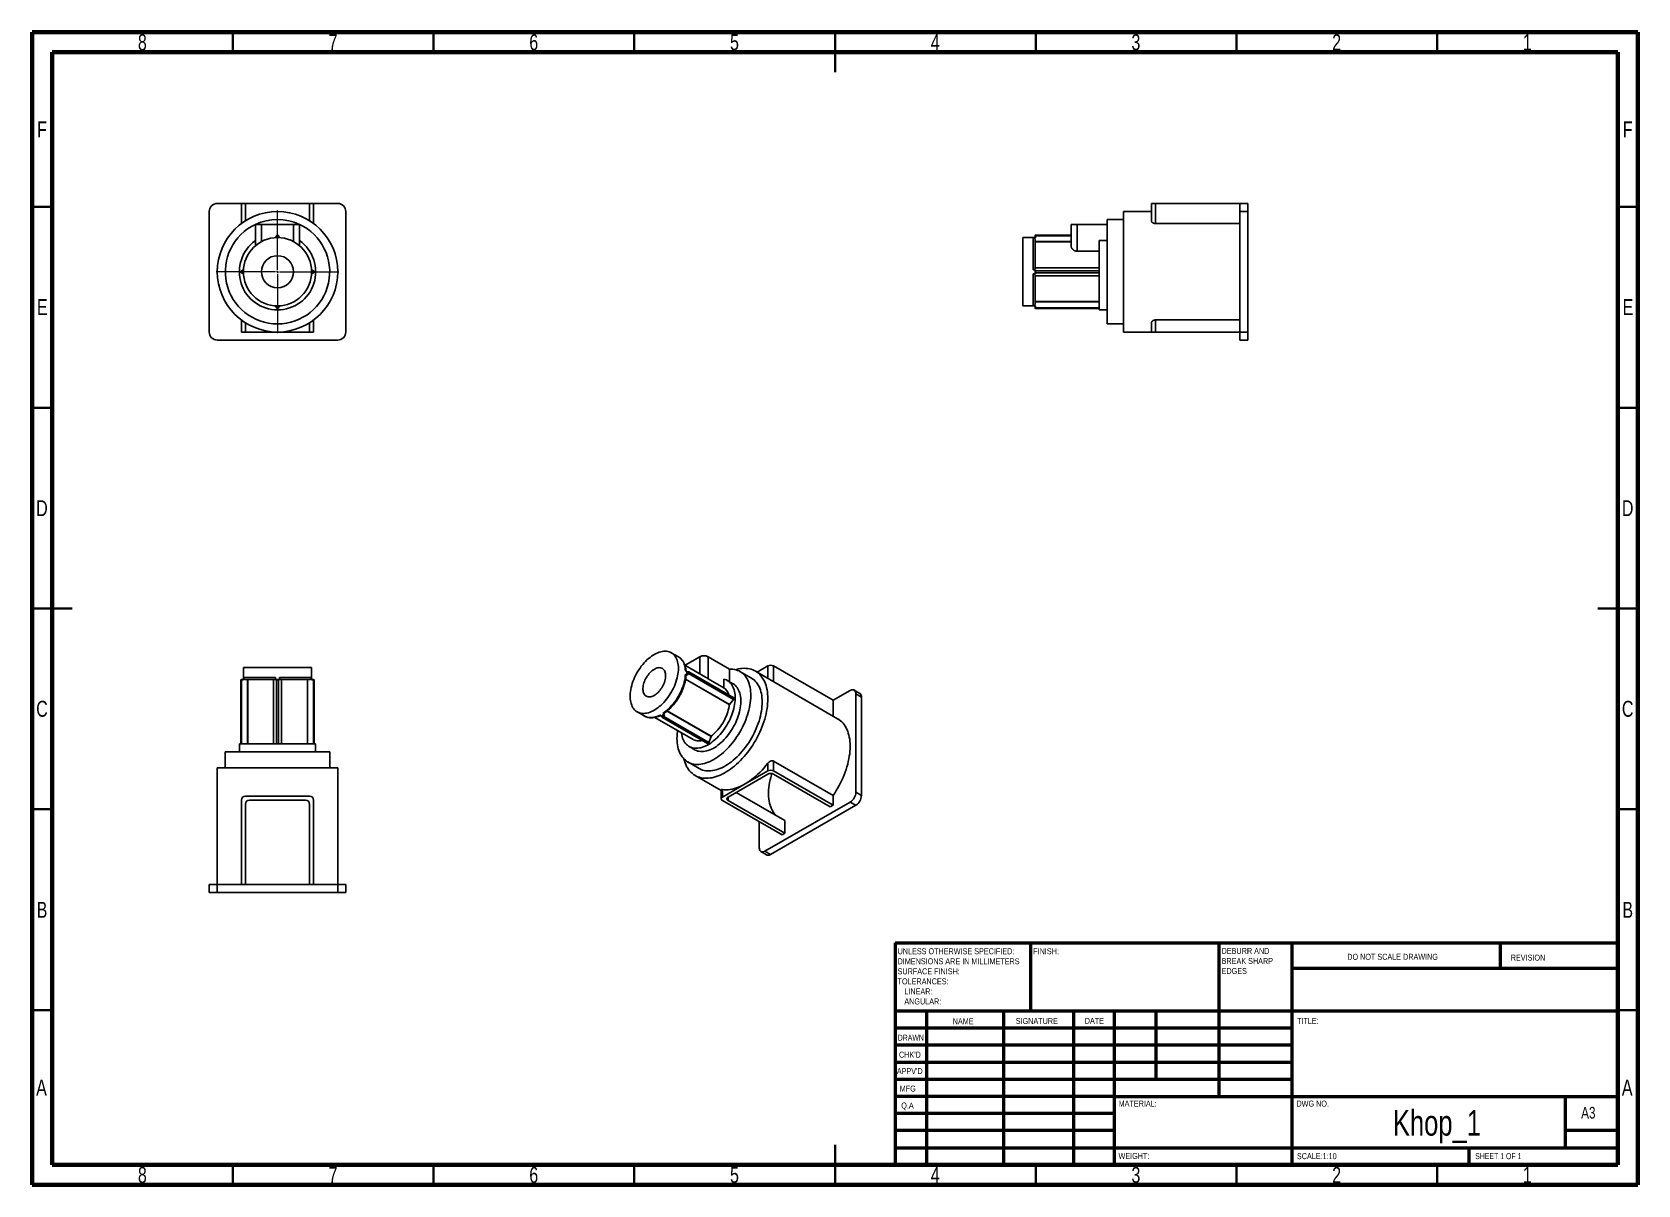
# Model space of a CAD drawing. Header units: millimetres. Extents: x 15 to 415, y 5 to 292.
import ezdxf

# ---------------------------------------------------------------- set-up
doc = ezdxf.new("R2010")
doc.units = ezdxf.units.MM
doc.styles.add('SLDTEXTSTYLE0', font='TXT', dxfattribs={"width": 0.75})
doc.styles.add('SLDTEXTSTYLE1', font='TXT', dxfattribs={"width": 0.686449})
doc.styles.add('SLDTEXTSTYLE2', font='TXT', dxfattribs={"width": 0.6875})

# ---------------------------------------------------------------- blocks, each defined once
blk = doc.blocks.new('SW_NOTE_0')
at = {"color": 0, "linetype": 'Continuous', "lineweight": 0, "char_height": 1.5, "attachment_point": 1, "style": 'SLDTEXTSTYLE0'}
for s, insert in [('UNLESS OTHERWISE SPECIFIED:', (0, 1.93)), ('SURFACE FINISH:', (0, -3.07)), ('DIMENSIONS ARE IN MILLIMETERS', (0, -0.57)), ('TOLERANCES:', (0, -5.57)), ('ANGULAR:', (1.69, -10.57)), ('LINEAR:', (1.69, -8.07))]:
    blk.add_mtext(s, dxfattribs=dict(at, insert=insert))
blk = doc.blocks.new('SW_NOTE_0_1')
at = {"color": 0, "linetype": 'Continuous', "lineweight": 0, "char_height": 1.5, "attachment_point": 1, "style": 'SLDTEXTSTYLE0'}
for s, insert in [('DEBURR AND', (0, 1.93)), ('BREAK SHARP', (0, -0.57)), ('EDGES', (0, -3.07))]:
    blk.add_mtext(s, dxfattribs=dict(at, insert=insert))
blk = doc.blocks.new('SW_CENTERMARKSYMBOL_0')
at = {"color": 0, "linetype": 'Continuous', "lineweight": 18}
for p, q in [((0, 0.5), (0, 15.25)), ((-0.5, 0), (-15.25, 0)), ((0, 0), (-0.25, 0)), ((0, 0), (0, 0.25)), ((0, 0), (0, -0.25)), ((0, 0), (0.25, 0)), ((0.5, 0), (15.25, 0)), ((0, -0.5), (0, -15.25))]:
    blk.add_line(p, q, dxfattribs=at)

msp = doc.modelspace()

# ---------------------------------------------------------------- linework, layer by layer
at = {"color": 7, "linetype": 'Continuous', "lineweight": 70}
for p, q in [((15, 5), (15, 292)), ((15, 292), (415, 292)), ((415, 292), (415, 5)), ((20, 10), (20, 287)), ((20, 287), (410, 287)), ((410, 287), (410, 10)), ((410, 10), (20, 10)), ((415, 5), (15, 5))]:
    msp.add_line(p, q, dxfattribs=at)
at = {"color": 7, "linetype": 'Continuous', "lineweight": 35}
for p, q in [((65, 287), (65, 292)), ((115, 287), (115, 292)), ((165, 287), (165, 292)), ((215, 292), (215, 282)), ((215, 287), (215, 292)), ((265, 287), (265, 292)), ((315, 287), (315, 292)), ((365, 287), (365, 292)), ((20, 248.5), (15, 248.5)), ((410, 248.5), (415, 248.5)), ((20, 198.5), (15, 198.5)), ((410, 198.5), (415, 198.5)), ((15, 148.5), (25, 148.5)), ((20, 148.5), (15, 148.5)), ((415, 148.5), (405, 148.5)), ((410, 148.5), (415, 148.5)), ((20, 98.5), (15, 98.5)), ((410, 98.5), (415, 98.5)), ((20, 48.5), (15, 48.5)), ((410, 48.5), (415, 48.5)), ((215, 5), (215, 15)), ((65, 10), (65, 5)), ((115, 10), (115, 5)), ((165, 10), (165, 5)), ((215, 10), (215, 5)), ((265, 10), (265, 5)), ((315, 10), (315, 5)), ((365, 10), (365, 5))]:
    msp.add_line(p, q, dxfattribs=at)
at = {"color": 7, "linetype": 'Continuous', "lineweight": 25}
for p, q in [((67.13, 249.34), (61.13, 249.34)), ((67.13, 244.34), (67.13, 249.34)), ((67.13, 249.34), (68.13, 249.34)), ((68.13, 249.34), (68.13, 245.03)), ((84.13, 249.34), (68.13, 249.34)), ((84.13, 245.03), (84.13, 249.34)), ((84.13, 249.34), (85.13, 249.34)), ((85.13, 249.34), (85.13, 244.34)), ((91.13, 249.34), (85.13, 249.34)), ((293.83, 245.03), (293.83, 249.34)), ((293.83, 249.34), (294.83, 249.34)), ((294.83, 249.34), (294.83, 244.34)), ((294.83, 249.34), (315.83, 249.34)), ((315.83, 249.34), (317.83, 249.34)), ((315.83, 247.34), (315.83, 249.34)), ((317.83, 247.34), (317.83, 249.34)), ((59.13, 247.34), (59.13, 217.34)), ((70.63, 238.82), (70.63, 244.12)), ((70.63, 244.12), (72.13, 244.12)), ((72.13, 244.12), (80.13, 244.12)), ((80.13, 244.12), (81.63, 244.12)), ((81.63, 244.12), (81.63, 238.82)), ((93.13, 217.34), (93.13, 247.34)), ((273.83, 238.68), (273.83, 244.12)), ((273.83, 244.12), (275.33, 244.12)), ((275.33, 244.12), (275.33, 237.44)), ((275.33, 244.12), (282.83, 244.12)), ((286.83, 245.34), (282.83, 245.34)), ((282.83, 244.12), (282.83, 245.34)), ((282.83, 219.34), (282.83, 244.12)), ((293.83, 247.34), (286.83, 247.34)), ((286.83, 232.34), (286.83, 247.34)), ((294.83, 244.34), (315.83, 244.34)), ((315.83, 217.34), (315.83, 247.34)), ((315.83, 247.34), (317.83, 247.34)), ((317.83, 217.34), (317.83, 247.34)), ((75.63, 240.82), (75.87, 241.3)), ((75.96, 241.26), (75.74, 240.83)), ((75.87, 241.3), (75.96, 241.26)), ((76.4, 241.3), (76.31, 241.26)), ((76.53, 240.83), (76.31, 241.26)), ((76.4, 241.3), (76.64, 240.82)), ((264.83, 240.84), (261.83, 240.84)), ((261.83, 232.34), (261.83, 240.84)), ((264.33, 232.85), (264.33, 240.82)), ((264.33, 240.82), (264.93, 240.82)), ((264.83, 241.26), (264.83, 241.37)), ((264.83, 240.83), (264.83, 241.26)), ((264.83, 240.3), (264.83, 233.11)), ((273.83, 241.47), (264.93, 241.47)), ((264.93, 241.3), (264.93, 240.82)), ((264.93, 241.3), (273.83, 241.3)), ((280.83, 222.84), (280.83, 240.09)), ((280.83, 240.09), (282.83, 240.09)), ((264.83, 239.84), (273.83, 239.84)), ((264.83, 239.77), (273.83, 239.77)), ((280.83, 237.44), (275.33, 237.44)), ((67.17, 232.61), (67.65, 232.85)), ((67.17, 232.61), (67.22, 232.52)), ((67.17, 232.07), (67.22, 232.16)), ((67.65, 231.83), (67.17, 232.07)), ((67.64, 232.73), (67.22, 232.52)), ((67.22, 232.16), (67.64, 231.95)), ((84.62, 232.85), (85.1, 232.61)), ((85.1, 232.07), (84.62, 231.83)), ((85.05, 232.52), (84.63, 232.73)), ((84.63, 231.95), (85.05, 232.16)), ((85.1, 232.61), (85.05, 232.52)), ((85.1, 232.07), (85.05, 232.16)), ((261.83, 223.84), (261.83, 232.34)), ((264.93, 232.85), (264.33, 232.85)), ((264.83, 233.34), (280.83, 233.34)), ((264.83, 232.52), (264.83, 232.73)), ((264.83, 232.16), (264.83, 232.52)), ((264.83, 231.95), (264.83, 232.16)), ((264.93, 232.85), (264.93, 232.61)), ((264.93, 232.61), (264.93, 232.07)), ((264.93, 232.61), (280.83, 232.61)), ((264.93, 232.07), (280.83, 232.07)), ((264.93, 232.07), (264.93, 231.83)), ((286.83, 217.34), (286.83, 232.34)), ((264.33, 231.83), (264.93, 231.83)), ((264.33, 223.86), (264.33, 231.83)), ((264.83, 231.57), (264.83, 224.38)), ((264.83, 231.34), (280.83, 231.34)), ((264.83, 224.91), (280.83, 224.91)), ((264.83, 224.84), (280.83, 224.84)), ((67.13, 217.34), (67.13, 220.34)), ((75.87, 223.38), (75.63, 223.86)), ((75.74, 223.85), (75.96, 223.42)), ((75.96, 223.42), (75.87, 223.38)), ((76.31, 223.42), (76.53, 223.85)), ((76.31, 223.42), (76.4, 223.38)), ((76.64, 223.86), (76.4, 223.38)), ((85.13, 220.34), (85.13, 217.34)), ((261.83, 223.84), (264.83, 223.84)), ((264.93, 223.86), (264.33, 223.86)), ((264.83, 223.42), (264.83, 223.85)), ((264.83, 223.31), (264.83, 223.42)), ((264.93, 223.86), (264.93, 223.38)), ((264.93, 223.38), (280.83, 223.38)), ((264.93, 223.21), (280.83, 223.21)), ((280.83, 222.84), (282.83, 222.84)), ((294.83, 220.34), (315.83, 220.34)), ((294.83, 220.34), (294.83, 217.34)), ((68.13, 217.34), (67.13, 217.34)), ((68.13, 219.65), (68.13, 217.34)), ((68.13, 217.34), (76.13, 217.34)), ((76.13, 217.34), (84.13, 217.34)), ((84.13, 217.34), (84.13, 219.65)), ((85.13, 217.34), (84.13, 217.34)), ((282.83, 219.34), (286.83, 219.34)), ((286.83, 217.34), (293.83, 217.34)), ((293.83, 217.34), (293.83, 219.65)), ((294.83, 217.34), (293.83, 217.34)), ((294.83, 217.34), (315.83, 217.34)), ((315.83, 215.34), (315.83, 217.34)), ((315.83, 217.34), (317.83, 217.34)), ((317.83, 215.34), (317.83, 217.34)), ((61.13, 215.34), (91.13, 215.34)), ((315.83, 215.34), (317.83, 215.34)), ((176, 136.46), (174.23, 137.49)), ((176, 136.46), (175.99, 136.47)), ((177.64, 134.36), (181.3, 136.48)), ((183.42, 136.48), (183.42, 131.02)), ((183.42, 136.48), (188.72, 133.41)), ((67.63, 133.8), (67.63, 130.8)), ((67.63, 133.8), (84.63, 133.8)), ((84.63, 130.8), (84.63, 133.8)), ((182.75, 131.41), (177.6, 134.39)), ((178.16, 132.75), (177.75, 132.98)), ((177.75, 132.15), (178.17, 131.91)), ((178.41, 132.69), (178.11, 132.69)), ((178.11, 132.04), (178.41, 132.39)), ((178.48, 132.75), (178.15, 132.75)), ((178.51, 132.3), (178.17, 131.91)), ((178.51, 132.3), (189.75, 125.81)), ((189.81, 126.23), (178.57, 132.72)), ((188.72, 130.28), (188.72, 133.41)), ((194.16, 131.18), (191.33, 132.81)), ((215.66, 121.07), (195.16, 132.91)), ((198.27, 134.21), (195.59, 132.66)), ((199.68, 134.21), (214.53, 125.64)), ((67.01, 130.7), (67.01, 114.8)), ((67.11, 130.8), (67.22, 130.8)), ((67.17, 130.7), (67.17, 114.8)), ((67.65, 130.7), (67.17, 130.7)), ((67.22, 130.8), (67.64, 130.8)), ((67.65, 131.3), (75.63, 131.3)), ((67.65, 130.7), (67.65, 131.3)), ((75.37, 130.8), (68.17, 130.8)), ((68.63, 130.8), (68.63, 114.8)), ((68.7, 130.8), (68.7, 114.8)), ((75.13, 130.8), (75.13, 114.8)), ((75.63, 131.3), (75.63, 130.7)), ((75.87, 130.7), (75.63, 130.7)), ((75.74, 130.8), (75.96, 130.8)), ((75.87, 130.7), (75.87, 114.8)), ((76.4, 130.7), (75.87, 130.7)), ((75.96, 130.8), (76.31, 130.8)), ((76.31, 130.8), (76.53, 130.8)), ((76.4, 130.7), (76.4, 114.8)), ((76.64, 130.7), (76.4, 130.7)), ((76.64, 130.7), (76.64, 131.3)), ((76.64, 131.3), (84.62, 131.3)), ((84.1, 130.8), (76.9, 130.8)), ((77.13, 130.8), (77.13, 114.8)), ((83.57, 130.8), (83.57, 114.8)), ((83.63, 130.8), (83.63, 114.8)), ((84.62, 131.3), (84.62, 130.7)), ((85.1, 130.7), (84.62, 130.7)), ((84.63, 130.8), (85.05, 130.8)), ((85.05, 130.8), (85.16, 130.8)), ((85.1, 130.7), (85.1, 114.8)), ((85.26, 114.8), (85.26, 130.7)), ((177.78, 130.93), (188.72, 124.61)), ((177.78, 130.88), (188.67, 124.59)), ((187.31, 128.78), (183.42, 131.02)), ((187.31, 130.94), (187.31, 128.78)), ((189.58, 129.78), (188.17, 130.6)), ((218.77, 128.08), (214.53, 125.64)), ((221.19, 127.37), (219.77, 128.18)), ((188.72, 124.61), (188.67, 124.59)), ((188.72, 124.61), (189.75, 125.81)), ((214.53, 121.73), (214.53, 125.64)), ((220.19, 102.77), (220.19, 127.27)), ((220.19, 127.27), (221.6, 126.45)), ((221.6, 101.96), (221.6, 126.45)), ((165.73, 122.76), (167.5, 121.74)), ((167.5, 121.74), (167.51, 121.74)), ((170.1, 121.39), (179.67, 115.87)), ((171.39, 121.97), (171.8, 121.73)), ((171.79, 121.74), (171.96, 121.45)), ((171.83, 121.81), (171.98, 121.54)), ((172.02, 121.39), (183.27, 114.9)), ((172.53, 122.14), (172.11, 122.38)), ((172.23, 121.69), (172.38, 122.13)), ((172.53, 122.14), (172.36, 121.65)), ((172.36, 121.65), (183.61, 115.16)), ((173.19, 122.96), (184.12, 116.65)), ((173.22, 122.99), (184.12, 116.7)), ((184.12, 116.65), (183.61, 115.16)), ((184.12, 116.65), (184.12, 116.7)), ((63.13, 112.8), (63.13, 108.8)), ((63.13, 112.8), (89.13, 112.8)), ((66.63, 114.8), (66.63, 112.8)), ((66.63, 114.8), (85.63, 114.8)), ((85.63, 112.8), (85.63, 114.8)), ((89.13, 108.8), (89.13, 112.8)), ((178.67, 114.14), (180.08, 113.32)), ((61.13, 108.8), (61.13, 79.8)), ((61.13, 108.8), (91.13, 108.8)), ((91.13, 79.8), (91.13, 108.8)), ((178.33, 110.29), (181.16, 108.66)), ((192.61, 104.81), (198.27, 108.08)), ((198.27, 108.08), (198.27, 109.97)), ((199.68, 110.53), (214.53, 101.96)), ((199.68, 110.53), (199.68, 108.08)), ((199.68, 108.08), (214.53, 99.51)), ((180.16, 106.93), (186.66, 103.18)), ((186.95, 101.55), (192.61, 104.81)), ((198.27, 107.26), (188.37, 101.55)), ((213.82, 99.1), (199.68, 107.26)), ((67.13, 100.8), (67.13, 79.8)), ((68.13, 101.8), (76.13, 101.8)), ((83.13, 100.8), (69.13, 100.8)), ((76.13, 101.8), (84.13, 101.8)), ((85.13, 100.8), (85.13, 79.8)), ((186.66, 103.41), (186.66, 101.14)), ((186.95, 103.43), (186.95, 101.55)), ((186.95, 100.73), (201.8, 92.16)), ((188.37, 100.73), (202.51, 92.57)), ((190.36, 102.7), (202.51, 95.68)), ((197.56, 88.08), (218.77, 100.32)), ((214.53, 99.51), (214.53, 101.96)), ((218.77, 100.32), (220.19, 99.51)), ((220.19, 102.77), (221.6, 101.96)), ((68.13, 99.8), (68.13, 79.8)), ((84.13, 79.8), (84.13, 99.8)), ((198.97, 87.26), (220.19, 99.51)), ((213.82, 99.1), (214.53, 99.51)), ((196.14, 95.42), (196.14, 88.89)), ((201.8, 92.16), (202.51, 92.57)), ((202.51, 92.57), (202.51, 95.68)), ((197.56, 88.08), (198.97, 87.26)), ((196.56, 87.98), (197.97, 87.16)), ((59.13, 79.8), (59.13, 77.8)), ((59.13, 79.8), (61.13, 79.8)), ((59.13, 77.8), (61.13, 77.8)), ((61.13, 79.8), (61.13, 77.8)), ((61.13, 79.8), (91.13, 79.8)), ((61.13, 77.8), (91.13, 77.8)), ((91.13, 79.8), (91.13, 77.8)), ((91.13, 79.8), (93.13, 79.8)), ((91.13, 77.8), (93.13, 77.8)), ((93.13, 79.8), (93.13, 77.8))]:
    msp.add_line(p, q, dxfattribs=at)
at = {"color": 8, "linetype": 'Continuous', "lineweight": 25}
for p, q in [((72.13, 244.12), (72.13, 239.84)), ((80.13, 239.84), (80.13, 244.12)), ((264.93, 241.47), (264.93, 241.3)), ((264.93, 223.38), (264.93, 223.21)), ((181.3, 132.25), (181.3, 136.48)), ((198.27, 131.12), (198.27, 134.21)), ((199.68, 134.21), (199.68, 130.3)), ((67.17, 130.7), (67.01, 130.7)), ((85.26, 130.7), (85.1, 130.7)), ((188.37, 100.73), (188.37, 101.55))]:
    msp.add_line(p, q, dxfattribs=at)
at = {"color": 7, "linetype": 'Continuous', "lineweight": 50}
for p, q in [((230, 65.25), (410, 65.25)), ((230, 65.25), (230, 10)), ((263.8, 48.25), (263.8, 65.25)), ((310.6, 65.25), (310.6, 27)), ((328.8, 65.25), (328.8, 10)), ((380.8, 58.88), (380.8, 65.25)), ((410, 58.88), (328.8, 58.88)), ((410, 48.25), (230, 48.25)), ((237.8, 48.25), (237.8, 10)), ((256.99, 48.25), (256.99, 10)), ((274.4, 48.25), (274.4, 10)), ((284.6, 10), (284.6, 48.25)), ((295, 31.25), (295, 48.25)), ((328.8, 44), (230, 44)), ((328.8, 39.75), (230, 39.75)), ((328.8, 35.5), (230, 35.5)), ((328.8, 31.25), (230, 31.25)), ((284.6, 27), (230, 27)), ((284.6, 27), (410, 27)), ((397, 14.25), (397, 27)), ((284.6, 22.75), (230, 22.75)), ((284.6, 18.5), (230, 18.5)), ((410, 18.5), (397, 18.5)), ((230, 14.25), (410, 14.25)), ((373, 10), (373, 14.25))]:
    msp.add_line(p, q, dxfattribs=at)
at = {"color": 7, "linetype": 'Continuous', "lineweight": 25, "flags": 128}
for points in [[(264.93, 241.3), (264.91, 241.3), (264.89, 241.3), (264.88, 241.3), (264.86, 241.29), (264.85, 241.28), (264.84, 241.28), (264.83, 241.27), (264.83, 241.26)], [(264.83, 223.42), (264.83, 223.41), (264.84, 223.4), (264.85, 223.4), (264.86, 223.39), (264.88, 223.38), (264.89, 223.38), (264.91, 223.38), (264.93, 223.38)], [(175.99, 133.59), (175.98, 134.04), (175.94, 134.46), (175.88, 134.87), (175.79, 135.26), (175.68, 135.62), (175.54, 135.96), (175.38, 136.28), (175.2, 136.58), (175, 136.84), (174.77, 137.08), (174.53, 137.29), (174.27, 137.46), (173.98, 137.61), (173.69, 137.73), (173.37, 137.81), (173.04, 137.86), (172.7, 137.88), (172.35, 137.87), (171.99, 137.82), (171.62, 137.75), (171.24, 137.64), (170.85, 137.49), (170.47, 137.32), (170.08, 137.12), (169.69, 136.89), (169.3, 136.63), (168.92, 136.34), (168.54, 136.03), (168.16, 135.69), (167.79, 135.33), (167.44, 134.94), (167.09, 134.54), (166.75, 134.12), (166.43, 133.68), (166.13, 133.22), (165.84, 132.76), (165.56, 132.28), (165.31, 131.79), (165.07, 131.3), (164.86, 130.8), (164.67, 130.3), (164.5, 129.79), (164.35, 129.29), (164.22, 128.79), (164.13, 128.3), (164.05, 127.82), (164, 127.34), (163.97, 126.88), (163.97, 126.43), (164, 126), (164.05, 125.58), (164.13, 125.18), (164.22, 124.81), (164.35, 124.45), (164.5, 124.12), (164.67, 123.81), (164.86, 123.54), (165.07, 123.28), (165.31, 123.06), (165.56, 122.87), (165.84, 122.71), (166.13, 122.57), (166.43, 122.47), (166.75, 122.41), (167.09, 122.37), (167.44, 122.37), (167.79, 122.4), (168.16, 122.46), (168.54, 122.55), (168.92, 122.68), (169.3, 122.84), (169.69, 123.02), (170.08, 123.24), (170.47, 123.49), (170.85, 123.76), (171.24, 124.06), (171.62, 124.39), (171.99, 124.74), (172.35, 125.11), (172.7, 125.5), (173.04, 125.92), (173.37, 126.35), (173.69, 126.8), (173.98, 127.26), (174.27, 127.73), (174.53, 128.21), (174.77, 128.7), (175, 129.2), (175.2, 129.7), (175.38, 130.2), (175.54, 130.7), (175.68, 131.2), (175.79, 131.7), (175.88, 132.19), (175.94, 132.67), (175.98, 133.14), (175.99, 133.59)], [(172.81, 131.76), (172.8, 132.06), (172.76, 132.34), (172.7, 132.6), (172.61, 132.84), (172.5, 133.06), (172.37, 133.25), (172.22, 133.41), (172.05, 133.55), (171.86, 133.65), (171.65, 133.72), (171.43, 133.76), (171.2, 133.77), (170.96, 133.75), (170.7, 133.7), (170.44, 133.61), (170.18, 133.5), (169.92, 133.35), (169.65, 133.18), (169.39, 132.98), (169.13, 132.75), (168.88, 132.5), (168.64, 132.23), (168.42, 131.94), (168.2, 131.64), (168.01, 131.32), (167.82, 130.99), (167.66, 130.65), (167.52, 130.31), (167.4, 129.97), (167.3, 129.63), (167.23, 129.29), (167.18, 128.97), (167.16, 128.65), (167.16, 128.34), (167.18, 128.05), (167.23, 127.78), (167.3, 127.53), (167.4, 127.3), (167.52, 127.09), (167.66, 126.92), (167.82, 126.77), (168.01, 126.65), (168.2, 126.56), (168.42, 126.5), (168.64, 126.47), (168.88, 126.48), (169.13, 126.52), (169.39, 126.59), (169.65, 126.69), (169.92, 126.82), (170.18, 126.98), (170.44, 127.17), (170.7, 127.38), (170.96, 127.62), (171.2, 127.88), (171.43, 128.16), (171.65, 128.46), (171.86, 128.77), (172.05, 129.09), (172.22, 129.42), (172.37, 129.76), (172.5, 130.1), (172.61, 130.45), (172.7, 130.79), (172.76, 131.12), (172.8, 131.44), (172.81, 131.76)], [(172.11, 122.38), (172.5, 122.65), (172.89, 122.95), (173.28, 123.28), (173.66, 123.63), (174.03, 124), (174.39, 124.4), (174.74, 124.81), (175.08, 125.25), (175.4, 125.7), (175.71, 126.17), (176, 126.65), (176.27, 127.14), (176.52, 127.64), (176.75, 128.14), (176.96, 128.65), (177.15, 129.17), (177.31, 129.68), (177.45, 130.19), (177.56, 130.69), (177.65, 131.19), (177.71, 131.68), (177.75, 132.15)], [(175.77, 118.12), (175.74, 117.84), (175.68, 117.26), (175.65, 116.69), (175.64, 116.14), (175.66, 115.59), (175.7, 115.07), (175.77, 114.56), (175.86, 114.07), (175.97, 113.6), (176.11, 113.15), (176.28, 112.73), (176.46, 112.33), (176.67, 111.95), (176.9, 111.6), (177.15, 111.28), (177.43, 110.99), (177.72, 110.72), (178.03, 110.48), (178.36, 110.27), (178.71, 110.1), (179.08, 109.95), (179.46, 109.84), (179.85, 109.75), (180.26, 109.7), (180.68, 109.68), (181.12, 109.7), (181.56, 109.74), (182.01, 109.82), (182.47, 109.93), (182.93, 110.07), (183.4, 110.24), (183.88, 110.44), (184.35, 110.67), (184.83, 110.94), (185.31, 111.23), (185.79, 111.54), (186.26, 111.89), (186.73, 112.26), (187.19, 112.66), (187.65, 113.08), (188.1, 113.52), (188.55, 113.99), (188.98, 114.47), (189.4, 114.98), (189.81, 115.5), (190.2, 116.04), (190.58, 116.59), (190.95, 117.16), (191.3, 117.74), (191.63, 118.33), (191.94, 118.93), (192.23, 119.53), (192.51, 120.14), (192.76, 120.76), (192.99, 121.37), (193.2, 121.99), (193.39, 122.61), (193.55, 123.22), (193.69, 123.83), (193.81, 124.43), (193.9, 125.03), (193.96, 125.61), (194.01, 126.19), (194.02, 126.75), (194.02, 127.3), (193.98, 127.83), (193.93, 128.34), (193.84, 128.84), (193.74, 129.32), (193.61, 129.77), (193.45, 130.21), (193.28, 130.62), (193.08, 131), (192.85, 131.36), (192.61, 131.7), (192.35, 132), (192.06, 132.28), (191.75, 132.53), (191.43, 132.75), (191.09, 132.94), (190.73, 133.1), (190.36, 133.22), (189.97, 133.32), (189.56, 133.38), (189.15, 133.42), (188.72, 133.41), (188.72, 133.41)], [(178.41, 132.39), (178.44, 132.44), (178.47, 132.49), (178.48, 132.54), (178.49, 132.58), (178.48, 132.63), (178.47, 132.66), (178.44, 132.68), (178.41, 132.69)], [(198.27, 126.04), (198.25, 126.63), (198.22, 127.2), (198.15, 127.75), (198.07, 128.28), (197.96, 128.79), (197.82, 129.29), (197.66, 129.76), (197.48, 130.21), (197.28, 130.63), (197.05, 131.03), (196.8, 131.41), (196.53, 131.75), (196.24, 132.07), (195.93, 132.36), (195.6, 132.62), (195.25, 132.86), (194.88, 133.06), (194.5, 133.23), (194.1, 133.37), (193.68, 133.48), (193.26, 133.55), (192.81, 133.6), (192.36, 133.61), (191.9, 133.59), (191.42, 133.54), (190.94, 133.46), (190.45, 133.35), (190.18, 133.27)], [(67.17, 130.7), (67.17, 130.72), (67.17, 130.73), (67.18, 130.75), (67.18, 130.77), (67.19, 130.78), (67.2, 130.79), (67.21, 130.79), (67.22, 130.8)], [(85.1, 130.7), (85.1, 130.72), (85.09, 130.73), (85.09, 130.75), (85.08, 130.77), (85.08, 130.78), (85.07, 130.79), (85.06, 130.79), (85.05, 130.8)], [(176.75, 117.56), (176.77, 117.44), (176.84, 117.01), (176.93, 116.61), (177.05, 116.22), (177.19, 115.86), (177.36, 115.53), (177.54, 115.21), (177.75, 114.93), (177.98, 114.67), (178.23, 114.44), (178.5, 114.24), (178.79, 114.07), (179.09, 113.94), (179.41, 113.83), (179.75, 113.75), (180.1, 113.71), (180.46, 113.7), (180.83, 113.72), (181.21, 113.77), (181.6, 113.85), (182, 113.97), (182.4, 114.11), (182.8, 114.29), (183.21, 114.5), (183.62, 114.73), (184.03, 115), (184.43, 115.29), (184.84, 115.61), (185.23, 115.95), (185.62, 116.31), (186, 116.7), (186.38, 117.11), (186.74, 117.54), (187.09, 117.99), (187.42, 118.45), (187.74, 118.93), (188.05, 119.42), (188.33, 119.92), (188.6, 120.43), (188.85, 120.95), (189.08, 121.47), (189.29, 122), (189.48, 122.52), (189.64, 123.05), (189.78, 123.58), (189.9, 124.09), (190, 124.61), (190.07, 125.11), (190.11, 125.61), (190.13, 126.09), (190.13, 126.56), (190.1, 127.01), (190.05, 127.45), (189.97, 127.87), (189.86, 128.27), (189.74, 128.64), (189.59, 128.99), (189.42, 129.32), (189.22, 129.62), (189, 129.9), (188.77, 130.15), (188.51, 130.37), (188.24, 130.55), (187.94, 130.71), (187.63, 130.84), (187.31, 130.94), (187.31, 130.94)], [(180.08, 113.32), (180.2, 113.26), (180.51, 113.12), (180.83, 113.01), (181.16, 112.94), (181.51, 112.89), (181.87, 112.88), (182.24, 112.9), (182.63, 112.95), (183.02, 113.03), (183.41, 113.15), (183.81, 113.3), (184.22, 113.47), (184.63, 113.68), (185.04, 113.92), (185.44, 114.18), (185.85, 114.47), (186.25, 114.79), (186.65, 115.13), (187.04, 115.5), (187.42, 115.89), (187.79, 116.3), (188.15, 116.72), (188.5, 117.17), (188.84, 117.63), (189.16, 118.11), (189.46, 118.6), (189.75, 119.1), (190.02, 119.61), (190.27, 120.13), (190.5, 120.65), (190.71, 121.18), (190.89, 121.71), (191.06, 122.23), (191.2, 122.76), (191.32, 123.28), (191.41, 123.79), (191.48, 124.3), (191.53, 124.79), (191.55, 125.28), (191.54, 125.74), (191.51, 126.2), (191.46, 126.63), (191.38, 127.05), (191.28, 127.45), (191.15, 127.83), (191, 128.18), (190.83, 128.51), (190.64, 128.81), (190.42, 129.08), (190.18, 129.33), (189.93, 129.55), (189.65, 129.74), (189.58, 129.78)], [(196.85, 125.23), (196.84, 125.77), (196.8, 126.3), (196.74, 126.81), (196.65, 127.3), (196.54, 127.77), (196.41, 128.22), (196.25, 128.65), (196.07, 129.06), (195.87, 129.44), (195.64, 129.79), (195.39, 130.12), (195.12, 130.42), (194.84, 130.7), (194.53, 130.94), (194.2, 131.15), (194.16, 131.18)], [(220.19, 127.27), (220.17, 127.49), (220.13, 127.7), (220.06, 127.87), (219.96, 128.02), (219.84, 128.14), (219.7, 128.22), (219.54, 128.27), (219.36, 128.28), (219.17, 128.25), (218.97, 128.18), (218.77, 128.08)], [(177.36, 111.06), (177.36, 111.04), (177.5, 110.55), (177.65, 110.08), (177.84, 109.63), (178.04, 109.2), (178.27, 108.8), (178.52, 108.43), (178.79, 108.08), (179.08, 107.77), (179.39, 107.48), (179.72, 107.21), (180.07, 106.98), (180.44, 106.78), (180.82, 106.61), (181.22, 106.47), (181.63, 106.36), (182.06, 106.28), (182.5, 106.24), (182.96, 106.23), (183.42, 106.24), (183.9, 106.3), (184.38, 106.38), (184.87, 106.49), (185.37, 106.64), (185.87, 106.81), (186.38, 107.02), (186.89, 107.26), (187.4, 107.53), (187.92, 107.82), (188.43, 108.15), (188.94, 108.5), (189.45, 108.88), (189.95, 109.28), (190.45, 109.71), (190.94, 110.16), (191.42, 110.64), (191.9, 111.14), (192.36, 111.65), (192.81, 112.19), (193.26, 112.75), (193.68, 113.32), (194.1, 113.9), (194.5, 114.51), (194.88, 115.12), (195.25, 115.74), (195.6, 116.38), (195.93, 117.02), (196.24, 117.67), (196.53, 118.33), (196.8, 118.99), (197.05, 119.65), (197.28, 120.31), (197.48, 120.97), (197.66, 121.63), (197.82, 122.28), (197.96, 122.93), (198.07, 123.57), (198.15, 124.21), (198.22, 124.83), (198.25, 125.44), (198.27, 126.04)], [(181.16, 108.66), (181.29, 108.59), (181.64, 108.42), (182.01, 108.28), (182.39, 108.18), (182.79, 108.1), (183.2, 108.06), (183.62, 108.05), (184.06, 108.07), (184.5, 108.13), (184.96, 108.21), (185.42, 108.33), (185.88, 108.48), (186.35, 108.66), (186.83, 108.87), (187.3, 109.11), (187.78, 109.37), (188.26, 109.67), (188.73, 109.99), (189.2, 110.35), (189.67, 110.72), (190.13, 111.12), (190.59, 111.55), (191.04, 112), (191.48, 112.47), (191.91, 112.96), (192.32, 113.47), (192.73, 113.99), (193.12, 114.53), (193.5, 115.09), (193.86, 115.66), (194.2, 116.24), (194.53, 116.83), (194.84, 117.43), (195.12, 118.03), (195.39, 118.64), (195.64, 119.26), (195.87, 119.87), (196.07, 120.49), (196.25, 121.1), (196.41, 121.72), (196.54, 122.32), (196.65, 122.92), (196.74, 123.51), (196.8, 124.1), (196.84, 124.67), (196.85, 125.23)], [(184.12, 116.7), (184.48, 116.98), (184.83, 117.28), (185.18, 117.61), (185.52, 117.96), (185.85, 118.33), (186.17, 118.72), (186.47, 119.12), (186.76, 119.55), (187.04, 119.98), (187.29, 120.43), (187.53, 120.88), (187.75, 121.34), (187.95, 121.81), (188.13, 122.28), (188.29, 122.75), (188.42, 123.22), (188.53, 123.69), (188.61, 124.14), (188.67, 124.59)], [(189.81, 126.23), (189.84, 126.2), (189.86, 126.16), (189.87, 126.09), (189.86, 126.02), (189.84, 125.95), (189.8, 125.87), (189.75, 125.81)], [(221.6, 126.45), (221.59, 126.68), (221.54, 126.88), (221.47, 127.06), (221.38, 127.21), (221.26, 127.32), (221.19, 127.37)], [(171.98, 121.54), (172, 121.52), (172.03, 121.51), (172.06, 121.51), (172.1, 121.53), (172.14, 121.55), (172.18, 121.59), (172.21, 121.64), (172.23, 121.69)], [(214.53, 101.96), (214.94, 102.56), (215.33, 103.18), (215.7, 103.81), (216.05, 104.45), (216.39, 105.1), (216.71, 105.75), (217, 106.41), (217.28, 107.08), (217.53, 107.75), (217.77, 108.41), (217.97, 109.08), (218.16, 109.75), (218.32, 110.41), (218.46, 111.06), (218.57, 111.71), (218.66, 112.35), (218.72, 112.98), (218.76, 113.6), (218.77, 114.2), (218.76, 114.79), (218.72, 115.37), (218.66, 115.93), (218.57, 116.46), (218.46, 116.98), (218.32, 117.48), (218.16, 117.95), (217.97, 118.4), (217.77, 118.83), (217.53, 119.23), (217.28, 119.61), (217, 119.95), (216.71, 120.27), (216.39, 120.56), (216.05, 120.82), (215.7, 121.05), (215.66, 121.07)], [(179.67, 115.87), (179.79, 115.81), (180.06, 115.69), (180.35, 115.6), (180.65, 115.55), (180.97, 115.52), (181.3, 115.53), (181.64, 115.57), (181.98, 115.64)], [(183.61, 115.16), (183.57, 115.08), (183.53, 115.01), (183.47, 114.96), (183.42, 114.91), (183.36, 114.89), (183.31, 114.89), (183.27, 114.9)], [(192.61, 104.81), (193.15, 105.14), (193.69, 105.5), (194.23, 105.89), (194.76, 106.31), (195.29, 106.76), (195.81, 107.23), (196.33, 107.73), (196.83, 108.26), (197.32, 108.81), (197.8, 109.38), (198.27, 109.97)], [(186.95, 103.43), (187.42, 103.38), (187.9, 103.37), (188.39, 103.39), (188.89, 103.44), (189.41, 103.54), (189.93, 103.66), (190.45, 103.82), (190.99, 104.02), (191.53, 104.25), (192.07, 104.52), (192.61, 104.81)], [(199.25, 107.41), (199.15, 107.1), (198.98, 106.46), (198.83, 105.82), (198.7, 105.19), (198.6, 104.57), (198.52, 103.95), (198.47, 103.35), (198.45, 102.76), (198.45, 102.18), (198.47, 101.62), (198.52, 101.08), (198.6, 100.55), (198.7, 100.05), (198.83, 99.56), (198.98, 99.1), (199.15, 98.66), (199.35, 98.25), (199.58, 97.86), (199.82, 97.5), (200.09, 97.17), (200.26, 96.98)], [(186.95, 101.55), (186.83, 101.46), (186.74, 101.36), (186.68, 101.25), (186.66, 101.14), (186.68, 101.03), (186.74, 100.92), (186.83, 100.82), (186.95, 100.73)], [(188.37, 101.55), (188.24, 101.46), (188.15, 101.36), (188.09, 101.25), (188.07, 101.14), (188.09, 101.03), (188.15, 100.92), (188.24, 100.82), (188.37, 100.73)], [(196.14, 88.89), (196.16, 88.67), (196.2, 88.47), (196.27, 88.29), (196.37, 88.14), (196.49, 88.02), (196.63, 87.94), (196.79, 87.89), (196.97, 87.88), (197.16, 87.91), (197.36, 87.98), (197.56, 88.08)], [(197.97, 87.16), (198.05, 87.12), (198.21, 87.08), (198.39, 87.07), (198.57, 87.1), (198.77, 87.16), (198.97, 87.26)]]:
    msp.add_lwpolyline(points, dxfattribs=at)
at = {"color": 8, "linetype": 'Continuous', "lineweight": 25, "flags": 128}
for points in [[(177.75, 132.98), (177.71, 133.42), (177.65, 133.83), (177.56, 134.23), (177.45, 134.6), (177.31, 134.95), (177.15, 135.27), (176.96, 135.57), (176.75, 135.84), (176.52, 136.08), (176.27, 136.29), (176, 136.46), (176, 136.46)], [(178.57, 132.72), (178.6, 132.7), (178.62, 132.65), (178.63, 132.58), (178.62, 132.51), (178.6, 132.44), (178.56, 132.36), (178.51, 132.3)], [(167.51, 121.74), (167.79, 121.6), (168.1, 121.48), (168.42, 121.4), (168.76, 121.36), (169.11, 121.34), (169.47, 121.36), (169.84, 121.42), (170.22, 121.51), (170.6, 121.63), (171, 121.78), (171.39, 121.97)], [(172.36, 121.65), (172.33, 121.57), (172.29, 121.5), (172.23, 121.45), (172.17, 121.4), (172.12, 121.38), (172.06, 121.38), (172.02, 121.39)]]:
    msp.add_lwpolyline(points, dxfattribs=at)
at = {"color": 7, "linetype": 'Continuous', "lineweight": 25}
for radius in [15, 8.5, 4]:
    msp.add_circle((76.13, 232.34), radius, dxfattribs=at)
for centre, radius, start, end in [((61.13, 247.34), 2, 90, 180), ((91.13, 247.34), 2, 0, 90), ((76.13, 232.34), 13, 115.029, 64.971), ((76.13, 232.34), 13, 64.971, 115.029), ((76.13, 232.34), 9.5, 125.3765, 54.6235), ((76.13, 241.17), 0.3, 26.5651, 153.4349), ((76.13, 241.17), 0.2, 26.5651, 153.4349), ((264.93, 241.37), 0.1, 90, 180), ((67.31, 232.34), 0.3, 116.5651, 243.4349), ((67.31, 232.34), 0.2, 116.5651, 243.4349), ((84.96, 232.34), 0.2, 296.5651, 63.4349), ((84.96, 232.34), 0.3, 296.5651, 63.4349), ((264.93, 232.51), 0.0952, 86.9883, 176.6324), ((264.93, 232.17), 0.0952, 183.3676, 273.0117), ((76.13, 223.51), 0.3, 206.5651, 333.4349), ((76.13, 223.51), 0.2, 206.5651, 333.4349), ((264.93, 223.31), 0.1, 180, 270), ((61.13, 217.34), 2, 180, 270), ((91.13, 217.34), 2, 270, 0), ((182.36, 134.45), 2.29, 62.391, 117.609), ((170.1, 132.37), 8.01, 357.7063, 2.2937), ((178.67, 132.57), 0.315, 214.116, 239.7816), ((198.97, 132.84), 1.54, 62.6097, 117.3903), ((67.11, 130.7), 0.1, 90, 180), ((75.96, 130.7), 0.0952, 93.3676, 183.0117), ((76.31, 130.7), 0.0952, 356.9883, 86.6324), ((85.16, 130.7), 0.1, 0, 90), ((185.52, 126.26), 3.09, 13.4363, 54.5956), ((168.1, 128.9), 8.01, 297.7032, 302.2914), ((172.21, 121.38), 0.315, 60.2234, 85.8769), ((198.97, 106.71), 1.54, 62.6097, 117.3903), ((198.97, 105.9), 1.54, 62.6097, 117.3903), ((68.13, 100.8), 1, 90, 180), ((69.13, 99.8), 1, 90, 180), ((83.13, 99.8), 1, 360, 90), ((84.13, 100.8), 1, 0, 90), ((217.13, 102.9), 3.06, 302.4873, 357.5127), ((218.54, 102.09), 3.06, 302.4873, 357.5127)]:
    msp.add_arc(centre, radius, start, end, dxfattribs=at)
at = {"color": 8, "linetype": 'Continuous', "lineweight": 25}
for centre, start, end in [((178.49, 132.67), 94.4243, 165.3953), ((172.03, 121.49), 134.6013, 205.6103)]:
    msp.add_arc(centre, 0.0794, start, end, dxfattribs=at)
at = {"color": 7, "linetype": 'Continuous', "lineweight": 25}
for points, knots in [([(294.83, 244.34), (294.76, 244.34), (294.69, 244.35), (294.58, 244.36), (294.55, 244.37), (294.48, 244.39), (294.45, 244.4), (294.38, 244.42), (294.35, 244.43), (294.3, 244.45), (294.27, 244.47), (294.19, 244.51), (294.14, 244.54), (294.07, 244.59), (294.05, 244.61), (294.01, 244.65), (294, 244.66), (293.96, 244.7), (293.95, 244.72), (293.92, 244.76), (293.91, 244.78), (293.88, 244.83), (293.86, 244.87), (293.84, 244.95), (293.83, 244.99), (293.83, 245.03)], [0, 0, 0, 0, 0.125, 0.125, 0.1875, 0.1875, 0.25, 0.25, 0.3125, 0.3125, 0.375, 0.375, 0.5, 0.5, 0.5625, 0.5625, 0.625, 0.625, 0.6875, 0.6875, 0.75, 0.75, 0.875, 0.875, 1, 1, 1, 1]), ([(264.33, 240.82), (264.37, 240.82), (264.4, 240.82), (264.47, 240.81), (264.5, 240.79), (264.57, 240.76), (264.6, 240.75), (264.65, 240.71), (264.68, 240.68), (264.72, 240.63), (264.74, 240.61), (264.77, 240.55), (264.79, 240.52), (264.82, 240.43), (264.83, 240.37), (264.83, 240.3)], [0, 0, 0, 0, 0.125, 0.125, 0.25, 0.25, 0.375, 0.375, 0.5, 0.5, 0.625, 0.625, 0.75, 0.75, 1, 1, 1, 1]), ([(264.93, 240.82), (264.92, 240.82), (264.9, 240.83), (264.88, 240.83), (264.87, 240.83), (264.85, 240.83), (264.84, 240.83), (264.83, 240.83), (264.83, 240.83), (264.83, 240.83)], [0, 0, 0, 0, 0.25, 0.25, 0.5, 0.5, 0.75, 0.75, 1, 1, 1, 1]), ([(275.33, 237.44), (275.22, 237.44), (275.11, 237.45), (274.97, 237.49), (274.95, 237.49), (274.89, 237.51), (274.87, 237.52), (274.79, 237.54), (274.74, 237.56), (274.65, 237.61), (274.6, 237.63), (274.52, 237.69), (274.48, 237.71), (274.36, 237.8), (274.29, 237.86), (274.19, 237.95), (274.16, 237.98), (274.11, 238.05), (274.08, 238.08), (274.01, 238.17), (273.97, 238.24), (273.9, 238.37), (273.87, 238.44), (273.84, 238.56), (273.83, 238.62), (273.83, 238.68)], [0, 0, 0, 0, 0.125, 0.125, 0.15625, 0.15625, 0.1875, 0.1875, 0.25, 0.25, 0.3125, 0.3125, 0.375, 0.375, 0.5, 0.5, 0.5625, 0.5625, 0.625, 0.625, 0.75, 0.75, 0.875, 0.875, 1, 1, 1, 1]), ([(264.83, 233.11), (264.83, 233.08), (264.82, 233.05), (264.79, 233), (264.77, 232.99), (264.74, 232.96), (264.72, 232.94), (264.68, 232.92), (264.65, 232.91), (264.6, 232.89), (264.57, 232.88), (264.51, 232.86), (264.47, 232.86), (264.4, 232.85), (264.37, 232.85), (264.33, 232.85)], [0, 0, 0, 0, 0.25, 0.25, 0.375, 0.375, 0.5, 0.5, 0.625, 0.625, 0.75, 0.75, 0.875, 0.875, 1, 1, 1, 1]), ([(264.83, 232.73), (264.83, 232.75), (264.83, 232.76), (264.84, 232.79), (264.85, 232.8), (264.87, 232.82), (264.88, 232.83), (264.9, 232.84), (264.9, 232.84), (264.92, 232.85), (264.92, 232.85), (264.93, 232.85)], [0, 0, 0, 0, 0.25, 0.25, 0.5, 0.5, 0.75, 0.75, 0.875, 0.875, 1, 1, 1, 1]), ([(264.33, 231.83), (264.37, 231.83), (264.4, 231.83), (264.47, 231.82), (264.5, 231.82), (264.57, 231.8), (264.6, 231.79), (264.65, 231.77), (264.68, 231.76), (264.72, 231.74), (264.74, 231.72), (264.77, 231.7), (264.79, 231.68), (264.82, 231.63), (264.83, 231.6), (264.83, 231.57)], [0, 0, 0, 0, 0.125, 0.125, 0.25, 0.25, 0.375, 0.375, 0.5, 0.5, 0.625, 0.625, 0.75, 0.75, 1, 1, 1, 1]), ([(264.93, 231.83), (264.92, 231.83), (264.9, 231.84), (264.88, 231.85), (264.87, 231.86), (264.85, 231.88), (264.84, 231.89), (264.83, 231.92), (264.83, 231.93), (264.83, 231.95)], [0, 0, 0, 0, 0.25, 0.25, 0.5, 0.5, 0.75, 0.75, 1, 1, 1, 1]), ([(264.83, 224.38), (264.83, 224.31), (264.82, 224.25), (264.79, 224.16), (264.77, 224.13), (264.74, 224.07), (264.72, 224.05), (264.68, 224), (264.65, 223.97), (264.6, 223.93), (264.57, 223.92), (264.51, 223.89), (264.47, 223.87), (264.4, 223.86), (264.37, 223.86), (264.33, 223.86)], [0, 0, 0, 0, 0.25, 0.25, 0.375, 0.375, 0.5, 0.5, 0.625, 0.625, 0.75, 0.75, 0.875, 0.875, 1, 1, 1, 1]), ([(264.83, 223.85), (264.83, 223.85), (264.83, 223.85), (264.84, 223.85), (264.85, 223.85), (264.87, 223.85), (264.88, 223.85), (264.9, 223.85), (264.9, 223.86), (264.92, 223.86), (264.92, 223.86), (264.93, 223.86)], [0, 0, 0, 0, 0.25, 0.25, 0.5, 0.5, 0.75, 0.75, 0.875, 0.875, 1, 1, 1, 1]), ([(293.83, 219.65), (293.83, 219.69), (293.84, 219.73), (293.86, 219.81), (293.88, 219.85), (293.91, 219.9), (293.92, 219.92), (293.95, 219.96), (293.96, 219.98), (294.01, 220.03), (294.05, 220.07), (294.11, 220.12), (294.14, 220.14), (294.19, 220.17), (294.21, 220.18), (294.29, 220.23), (294.35, 220.25), (294.45, 220.28), (294.48, 220.29), (294.55, 220.31), (294.58, 220.32), (294.65, 220.33), (294.69, 220.33), (294.76, 220.34), (294.79, 220.34), (294.83, 220.34)], [0, 0, 0, 0, 0.125, 0.125, 0.25, 0.25, 0.3125, 0.3125, 0.375, 0.375, 0.5, 0.5, 0.5625, 0.5625, 0.625, 0.625, 0.75, 0.75, 0.8125, 0.8125, 0.875, 0.875, 0.9375, 0.9375, 1, 1, 1, 1]), ([(177.89, 132.9), (177.89, 132.92), (177.88, 133.07), (177.84, 133.36), (177.78, 133.75), (177.69, 134.13), (177.57, 134.49), (177.43, 134.83), (177.27, 135.15), (177.09, 135.45), (176.89, 135.72), (176.66, 135.96), (176.42, 136.18), (176.2, 136.35), (176.05, 136.43), (175.99, 136.47)], [0, 0, 0, 0, 0.008786, 0.095708, 0.182632, 0.26943, 0.355997, 0.442204, 0.527917, 0.613009, 0.697392, 0.781034, 0.863981, 0.946357, 1, 1, 1, 1]), ([(177.75, 132.15), (177.78, 132.13), (177.85, 132.08), (177.89, 131.97), (177.89, 131.9), (177.89, 131.87)], [0, 0, 0, 0, 0.356797, 0.712904, 1, 1, 1, 1]), ([(178.11, 132.69), (178.11, 132.7), (178.11, 132.72), (178.12, 132.74), (178.14, 132.74), (178.15, 132.74)], [0, 0, 0, 0, 0.405678, 0.750833, 1, 1, 1, 1]), ([(178.17, 131.91), (178.16, 131.91), (178.15, 131.92), (178.14, 131.94), (178.13, 131.96), (178.12, 131.98), (178.11, 131.99), (178.11, 132.02), (178.11, 132.03), (178.11, 132.04)], [0, 0, 0, 0, 0.25, 0.25, 0.5, 0.5, 0.75, 0.75, 1, 1, 1, 1]), ([(178.57, 132.72), (178.55, 132.73), (178.52, 132.74), (178.49, 132.74), (178.48, 132.75)], [0, 0, 0, 0, 0.625014, 1, 1, 1, 1]), ([(67.64, 130.8), (67.64, 130.8), (67.65, 130.79), (67.65, 130.78), (67.65, 130.78), (67.65, 130.76), (67.65, 130.75), (67.65, 130.73), (67.65, 130.72), (67.65, 130.71), (67.65, 130.7), (67.65, 130.7)], [0, 0, 0, 0, 0.25, 0.25, 0.5, 0.5, 0.75, 0.75, 0.875, 0.875, 1, 1, 1, 1]), ([(68.17, 130.8), (68.11, 130.8), (68.05, 130.81), (67.95, 130.84), (67.92, 130.85), (67.87, 130.89), (67.84, 130.91), (67.79, 130.95), (67.77, 130.97), (67.73, 131.03), (67.71, 131.06), (67.68, 131.12), (67.67, 131.15), (67.65, 131.22), (67.65, 131.26), (67.65, 131.3)], [0, 0, 0, 0, 0.25, 0.25, 0.375, 0.375, 0.5, 0.5, 0.625, 0.625, 0.75, 0.75, 0.875, 0.875, 1, 1, 1, 1]), ([(75.63, 131.3), (75.63, 131.26), (75.63, 131.22), (75.62, 131.16), (75.61, 131.12), (75.6, 131.06), (75.59, 131.03), (75.57, 130.97), (75.56, 130.95), (75.53, 130.91), (75.52, 130.89), (75.49, 130.85), (75.48, 130.84), (75.43, 130.81), (75.4, 130.8), (75.37, 130.8)], [0, 0, 0, 0, 0.125, 0.125, 0.25, 0.25, 0.375, 0.375, 0.5, 0.5, 0.625, 0.625, 0.75, 0.75, 1, 1, 1, 1]), ([(75.63, 130.7), (75.63, 130.71), (75.63, 130.72), (75.64, 130.75), (75.65, 130.76), (75.67, 130.78), (75.69, 130.78), (75.71, 130.79), (75.73, 130.8), (75.74, 130.8)], [0, 0, 0, 0, 0.25, 0.25, 0.5, 0.5, 0.75, 0.75, 1, 1, 1, 1]), ([(76.53, 130.8), (76.54, 130.8), (76.56, 130.79), (76.58, 130.78), (76.59, 130.78), (76.62, 130.76), (76.63, 130.75), (76.64, 130.73), (76.64, 130.72), (76.64, 130.71), (76.64, 130.7), (76.64, 130.7)], [0, 0, 0, 0, 0.25, 0.25, 0.5, 0.5, 0.75, 0.75, 0.875, 0.875, 1, 1, 1, 1]), ([(76.9, 130.8), (76.87, 130.8), (76.84, 130.81), (76.79, 130.84), (76.78, 130.85), (76.75, 130.89), (76.74, 130.91), (76.71, 130.95), (76.7, 130.97), (76.68, 131.03), (76.67, 131.06), (76.66, 131.12), (76.65, 131.15), (76.64, 131.22), (76.64, 131.26), (76.64, 131.3)], [0, 0, 0, 0, 0.25, 0.25, 0.375, 0.375, 0.5, 0.5, 0.625, 0.625, 0.75, 0.75, 0.875, 0.875, 1, 1, 1, 1]), ([(84.62, 131.3), (84.62, 131.26), (84.62, 131.22), (84.6, 131.16), (84.59, 131.12), (84.56, 131.06), (84.54, 131.03), (84.5, 130.97), (84.48, 130.95), (84.43, 130.91), (84.4, 130.89), (84.34, 130.85), (84.32, 130.84), (84.22, 130.81), (84.16, 130.8), (84.1, 130.8)], [0, 0, 0, 0, 0.125, 0.125, 0.25, 0.25, 0.375, 0.375, 0.5, 0.5, 0.625, 0.625, 0.75, 0.75, 1, 1, 1, 1]), ([(84.62, 130.7), (84.62, 130.71), (84.62, 130.72), (84.62, 130.75), (84.62, 130.76), (84.62, 130.78), (84.62, 130.78), (84.62, 130.79), (84.62, 130.8), (84.63, 130.8)], [0, 0, 0, 0, 0.25, 0.25, 0.5, 0.5, 0.75, 0.75, 1, 1, 1, 1]), ([(172.43, 122.4), (172.45, 122.42), (172.6, 122.52), (172.88, 122.71), (173.24, 123), (173.6, 123.31), (173.96, 123.64), (174.3, 123.99), (174.64, 124.36), (174.96, 124.75), (175.27, 125.15), (175.57, 125.57), (175.86, 126), (176.13, 126.44), (176.38, 126.89), (176.62, 127.35), (176.84, 127.82), (177.04, 128.29), (177.22, 128.76), (177.38, 129.24), (177.53, 129.71), (177.65, 130.18), (177.74, 130.65), (177.82, 131.12), (177.87, 131.52), (177.88, 131.77), (177.89, 131.87)], [0, 0, 0, 0, 0.009133, 0.05303, 0.096894, 0.140725, 0.184519, 0.228279, 0.272005, 0.315703, 0.359377, 0.403031, 0.446672, 0.490306, 0.533937, 0.577571, 0.621214, 0.664869, 0.708545, 0.752245, 0.795977, 0.839745, 0.883553, 0.927407, 0.971308, 1, 1, 1, 1]), ([(183.42, 131.02), (183.37, 131.05), (183.27, 131.11), (183.05, 131.24), (182.87, 131.34), (182.76, 131.41), (182.75, 131.41)], [0, 0, 0, 0, 0.243942, 0.496975, 0.988521, 1, 1, 1, 1]), ([(167.51, 121.74), (167.54, 121.72), (167.67, 121.65), (167.89, 121.55), (168.19, 121.44), (168.51, 121.36), (168.83, 121.31), (169.17, 121.3), (169.52, 121.31), (169.87, 121.35), (170.23, 121.42), (170.6, 121.51), (170.98, 121.64), (171.28, 121.77), (171.47, 121.86), (171.53, 121.89)], [0, 0, 0, 0, 0.028574, 0.111066, 0.193582, 0.276355, 0.35959, 0.443435, 0.527966, 0.613189, 0.699044, 0.785432, 0.872231, 0.959321, 1, 1, 1, 1]), ([(171.79, 121.74), (171.79, 121.75), (171.79, 121.76), (171.79, 121.77), (171.8, 121.79), (171.82, 121.8), (171.83, 121.81)], [0, 0, 0, 0, 0.144592, 0.39765, 0.683052, 1, 1, 1, 1]), ([(171.96, 121.45), (171.97, 121.44), (171.99, 121.41), (172.02, 121.4), (172.03, 121.39)], [0, 0, 0, 0, 0.629453, 1, 1, 1, 1]), ([(172.42, 122.41), (172.41, 122.4), (172.36, 122.36), (172.26, 122.34), (172.17, 122.35), (172.12, 122.38), (172.11, 122.38)], [0, 0, 0, 0, 0.128353, 0.517075, 0.907173, 1, 1, 1, 1]), ([(172.38, 122.13), (172.39, 122.13), (172.4, 122.14), (172.43, 122.15), (172.44, 122.15), (172.47, 122.15), (172.48, 122.15), (172.5, 122.15), (172.51, 122.15), (172.52, 122.14), (172.53, 122.14), (172.53, 122.14)], [0, 0, 0, 0, 0.25, 0.25, 0.5, 0.5, 0.75, 0.75, 0.875, 0.875, 1, 1, 1, 1]), ([(198.27, 109.97), (198.31, 110.02), (198.36, 110.08), (198.46, 110.18), (198.51, 110.23), (198.59, 110.3), (198.62, 110.32), (198.68, 110.36), (198.71, 110.38), (198.8, 110.44), (198.86, 110.47), (198.96, 110.52), (198.99, 110.53), (199.06, 110.55), (199.09, 110.57), (199.19, 110.59), (199.26, 110.6), (199.35, 110.61), (199.39, 110.61), (199.45, 110.6), (199.48, 110.6), (199.54, 110.59), (199.57, 110.58), (199.63, 110.56), (199.65, 110.54), (199.68, 110.53)], [0, 0, 0, 0, 0.125, 0.125, 0.25, 0.25, 0.3125, 0.3125, 0.375, 0.375, 0.5, 0.5, 0.5625, 0.5625, 0.625, 0.625, 0.75, 0.75, 0.8125, 0.8125, 0.875, 0.875, 0.9375, 0.9375, 1, 1, 1, 1]), ([(186.67, 103.41), (186.66, 103.42), (186.65, 103.44), (186.71, 103.45), (186.82, 103.45), (186.91, 103.44), (186.95, 103.43)], [0, 0, 0, 0, 0.074307, 0.479994, 0.739989, 1, 1, 1, 1])]:
    msp.add_open_spline(points, degree=3, knots=knots, dxfattribs=at)

# ---------------------------------------------------------------- block references
at = {"color": 7, "linetype": 'Continuous', "lineweight": 0}
for name, p in [('SW_CENTERMARKSYMBOL_0', (76.13, 232.34)), ('SW_NOTE_0_1', (311.31, 62.07)), ('SW_NOTE_0', (230.59, 61.99))]:
    msp.add_blockref(name, p, dxfattribs=at)

# ---------------------------------------------------------------- texts
for s, insert, char_height, attachment_point, style in [('8', (42.46, 291.46), 3.97, 2, 'SLDTEXTSTYLE0'), ('7', (89.96, 291.46), 3.97, 2, 'SLDTEXTSTYLE0'), ('6', (139.96, 291.46), 3.97, 2, 'SLDTEXTSTYLE0'), ('5', (189.96, 291.46), 3.97, 2, 'SLDTEXTSTYLE0'), ('4', (239.96, 291.46), 3.97, 2, 'SLDTEXTSTYLE0'), ('3', (289.96, 291.46), 3.97, 2, 'SLDTEXTSTYLE0'), ('2', (339.96, 291.46), 3.97, 2, 'SLDTEXTSTYLE0'), ('1', (387.46, 291.46), 3.97, 2, 'SLDTEXTSTYLE0'), ('F', (17.46, 269.77), 3.97, 2, 'SLDTEXTSTYLE0'), ('F', (412.46, 269.77), 3.97, 2, 'SLDTEXTSTYLE0'), ('E', (17.51, 225.52), 3.97, 2, 'SLDTEXTSTYLE0'), ('E', (412.51, 225.52), 3.97, 2, 'SLDTEXTSTYLE0'), ('D', (17.45, 175.46), 3.97, 2, 'SLDTEXTSTYLE0'), ('D', (412.45, 175.46), 3.97, 2, 'SLDTEXTSTYLE0'), ('C', (17.46, 125.52), 3.97, 2, 'SLDTEXTSTYLE0'), ('C', (412.46, 125.52), 3.97, 2, 'SLDTEXTSTYLE0'), ('B', (17.47, 75.46), 3.97, 2, 'SLDTEXTSTYLE0'), ('B', (412.47, 75.46), 3.97, 2, 'SLDTEXTSTYLE0'), ('FINISH:', (264.37, 63.92), 1.5, 1, 'SLDTEXTSTYLE0'), ('DO NOT SCALE DRAWING', (342.61, 62.53), 1.5, 1, 'SLDTEXTSTYLE0'), ('REVISION', (383.33, 62.33), 1.5, 1, 'SLDTEXTSTYLE0'), ('NAME', (244.32, 46.5), 1.5, 1, 'SLDTEXTSTYLE0'), ('SIGNATURE', (260.03, 46.56), 1.5, 1, 'SLDTEXTSTYLE0'), ('DATE', (277.21, 46.58), 1.5, 1, 'SLDTEXTSTYLE0'), ('TITLE:', (330.09, 46.58), 1.5, 1, 'SLDTEXTSTYLE0'), ('DRAWN', (230.64, 42.38), 1.5, 1, 'SLDTEXTSTYLE1'), ("CHK'D", (230.94, 38.16), 1.5, 1, 'SLDTEXTSTYLE0'), ("APPV'D", (230.4, 34.07), 1.5, 1, 'SLDTEXTSTYLE0'), ('A', (17.34, 31.21), 3.97, 2, 'SLDTEXTSTYLE0'), ('MFG', (231.12, 29.72), 1.5, 1, 'SLDTEXTSTYLE0'), ('A', (412.34, 31.21), 3.97, 2, 'SLDTEXTSTYLE0'), ('Q.A', (231.51, 25.5), 1.5, 1, 'SLDTEXTSTYLE0'), ('MATERIAL:', (285.65, 25.99), 1.5, 1, 'SLDTEXTSTYLE0'), ('DWG NO.', (329.95, 25.99), 1.5, 1, 'SLDTEXTSTYLE0'), ('A3', (400.87, 24.41), 2.91, 1, 'SLDTEXTSTYLE0'), ('Khop_1', (364.94, 23.61), 6.35, 2, 'SLDTEXTSTYLE0'), ('WEIGHT:', (285.62, 12.95), 1.499, 1, 'SLDTEXTSTYLE0'), ('SCALE:1:10', (330.07, 12.9), 1.5, 1, 'SLDTEXTSTYLE0'), ('SHEET 1 OF 1', (374.48, 12.9), 1.5, 1, 'SLDTEXTSTYLE2'), ('8', (42.46, 9.46), 3.97, 2, 'SLDTEXTSTYLE0'), ('7', (89.96, 9.46), 3.97, 2, 'SLDTEXTSTYLE0'), ('6', (139.96, 9.46), 3.97, 2, 'SLDTEXTSTYLE0'), ('5', (189.96, 9.46), 3.97, 2, 'SLDTEXTSTYLE0'), ('4', (239.96, 9.46), 3.97, 2, 'SLDTEXTSTYLE0'), ('3', (289.96, 9.46), 3.97, 2, 'SLDTEXTSTYLE0'), ('2', (339.96, 9.46), 3.97, 2, 'SLDTEXTSTYLE0'), ('1', (387.46, 9.46), 3.97, 2, 'SLDTEXTSTYLE0')]:
    msp.add_mtext(s, dxfattribs=dict(at, insert=insert, char_height=char_height, attachment_point=attachment_point, style=style))

doc.saveas('drawing.dxf')
